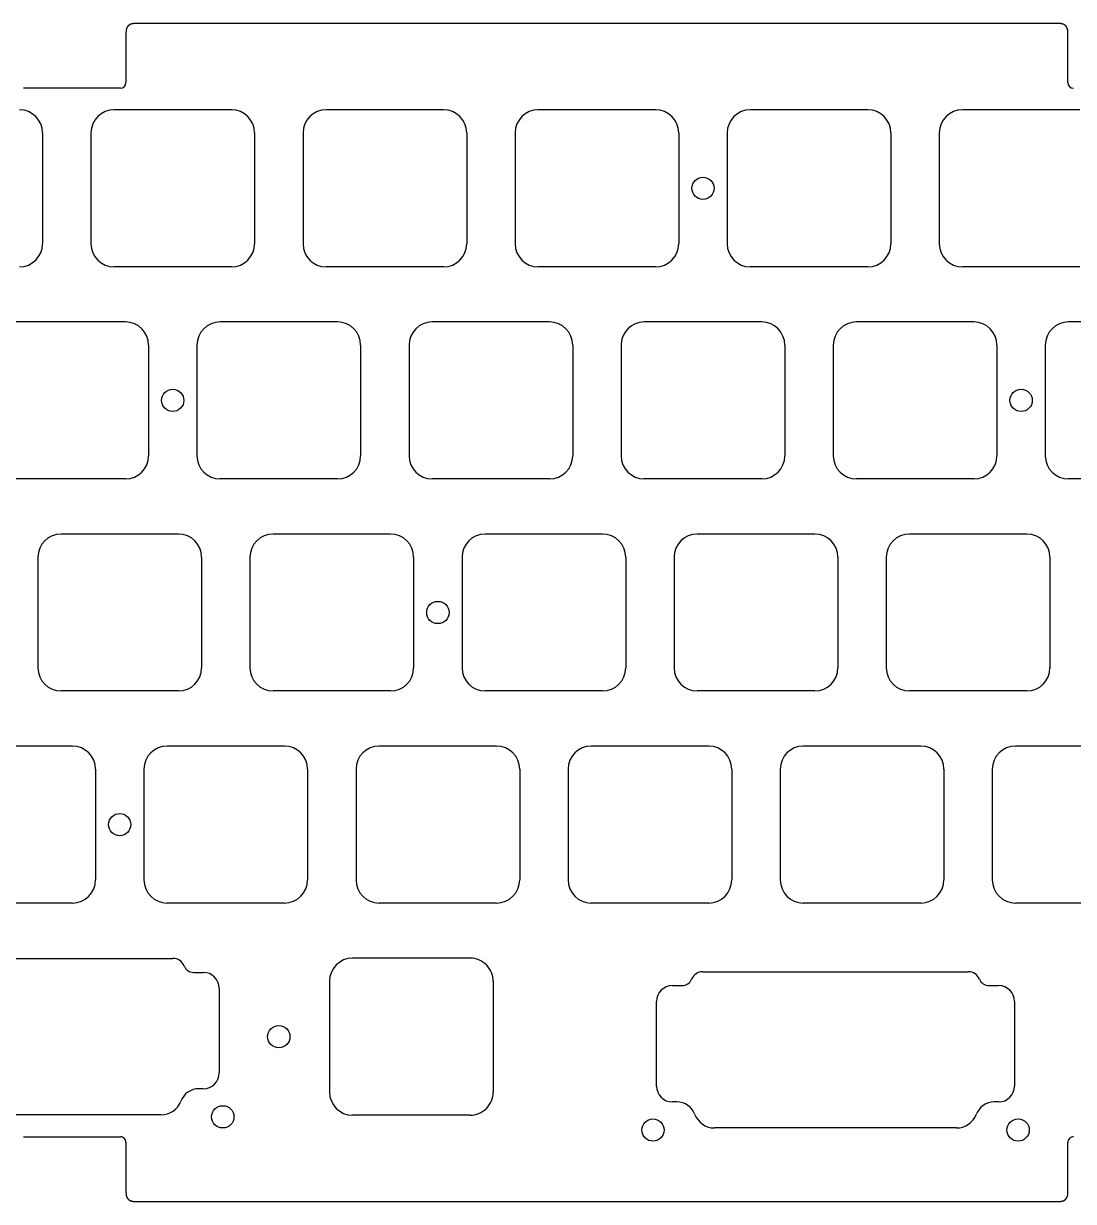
# Model space of a CAD drawing. Header units: millimetres. Extents: x -9 to 276, y -91 to 15.
# Drawn here: x 81.8 to 176.1, y -91 to 14.8 of the extents above; entities that cross this region are included whole.
import ezdxf

# ---------------------------------------------------------------- set-up
doc = ezdxf.new("R2010")
doc.units = ezdxf.units.MM
doc.layers.add('Edge.Cuts', color=53, linetype='CONTINUOUS', true_color=0xc8a339)

msp = doc.modelspace()

# ---------------------------------------------------------------- linework, layer by layer
at = {"layer": 'Edge.Cuts', "linetype": 'CONTINUOUS'}
for p, q in [((91.050165, 14.007492), (91.050147, 14)), ((91.050147, 14), (91.050147, 9.5)), ((91.050257, 14.018647), (91.050165, 14.007492)), ((91.050428, 14.029685), (91.050257, 14.018647)), ((91.050676, 14.040606), (91.050428, 14.029685)), ((91.051001, 14.051411), (91.050676, 14.040606)), ((91.051401, 14.062103), (91.051001, 14.051411)), ((91.051877, 14.072681), (91.051401, 14.062103)), ((91.052428, 14.083147), (91.051877, 14.072681)), ((91.053051, 14.093502), (91.052428, 14.083147)), ((91.053748, 14.103747), (91.053051, 14.093502)), ((91.054517, 14.113883), (91.053748, 14.103747)), ((91.055357, 14.123911), (91.054517, 14.113883)), ((91.056268, 14.133833), (91.055357, 14.123911)), ((91.057249, 14.143648), (91.056268, 14.133833)), ((91.058299, 14.153359), (91.057249, 14.143648)), ((91.059418, 14.162967), (91.058299, 14.153359)), ((91.060604, 14.172472), (91.059418, 14.162967)), ((91.061858, 14.181875), (91.060604, 14.172472)), ((91.063179, 14.191177), (91.061858, 14.181875)), ((91.064565, 14.20038), (91.063179, 14.191177)), ((91.066017, 14.209485), (91.064565, 14.20038)), ((91.067534, 14.218492), (91.066017, 14.209485)), ((91.069115, 14.227402), (91.067534, 14.218492)), ((91.07076, 14.236217), (91.069115, 14.227402)), ((91.072468, 14.244937), (91.07076, 14.236217)), ((91.074238, 14.253563), (91.072468, 14.244937)), ((91.076071, 14.262097), (91.074238, 14.253563)), ((91.077965, 14.270539), (91.076071, 14.262097)), ((91.07992, 14.27889), (91.077965, 14.270539)), ((91.081935, 14.287151), (91.07992, 14.27889)), ((91.084011, 14.295324), (91.081935, 14.287151)), ((91.086146, 14.303408), (91.084011, 14.295324)), ((91.088341, 14.311405), (91.086146, 14.303408)), ((91.090594, 14.319316), (91.088341, 14.311405)), ((91.092905, 14.327142), (91.090594, 14.319316)), ((91.095275, 14.334883), (91.092905, 14.327142)), ((91.097702, 14.342541), (91.095275, 14.334883)), ((91.100186, 14.350116), (91.097702, 14.342541)), ((91.102727, 14.357609), (91.100186, 14.350116)), ((91.105324, 14.365021), (91.102727, 14.357609)), ((91.107978, 14.372353), (91.105324, 14.365021)), ((91.110687, 14.379606), (91.107978, 14.372353)), ((91.113452, 14.38678), (91.110687, 14.379606)), ((91.116273, 14.393876), (91.113452, 14.38678)), ((91.119148, 14.400896), (91.116273, 14.393876)), ((91.122078, 14.407839), (91.119148, 14.400896)), ((91.125063, 14.414708), (91.122078, 14.407839)), ((91.128102, 14.421501), (91.125063, 14.414708)), ((91.131196, 14.428221), (91.128102, 14.421501)), ((91.134343, 14.434868), (91.131196, 14.428221)), ((91.137545, 14.441443), (91.134343, 14.434868)), ((91.1408, 14.447946), (91.137545, 14.441443)), ((91.144108, 14.454378), (91.1408, 14.447946)), ((91.14747, 14.46074), (91.144108, 14.454378)), ((91.150886, 14.467032), (91.14747, 14.46074)), ((91.154355, 14.473256), (91.150886, 14.467032)), ((91.157877, 14.479412), (91.154355, 14.473256)), ((91.161452, 14.4855), (91.157877, 14.479412)), ((91.165081, 14.491521), (91.161452, 14.4855)), ((91.168762, 14.497476), (91.165081, 14.491521)), ((91.172497, 14.503366), (91.168762, 14.497476)), ((91.176286, 14.509191), (91.172497, 14.503366)), ((91.180127, 14.514951), (91.176286, 14.509191)), ((91.184022, 14.520647), (91.180127, 14.514951)), ((91.18797, 14.526281), (91.184022, 14.520647)), ((91.191972, 14.531851), (91.18797, 14.526281)), ((91.196028, 14.53736), (91.191972, 14.531851)), ((91.200137, 14.542807), (91.196028, 14.53736)), ((91.2043, 14.548192), (91.200137, 14.542807)), ((91.208517, 14.553518), (91.2043, 14.548192)), ((91.212789, 14.558783), (91.208517, 14.553518)), ((91.217115, 14.563988), (91.212789, 14.558783)), ((91.221495, 14.569134), (91.217115, 14.563988)), ((91.225931, 14.574221), (91.221495, 14.569134)), ((91.230422, 14.57925), (91.225931, 14.574221)), ((91.234968, 14.584221), (91.230422, 14.57925)), ((91.23957, 14.589135), (91.234968, 14.584221)), ((91.244227, 14.593991), (91.23957, 14.589135)), ((91.248942, 14.598791), (91.244227, 14.593991)), ((91.25132, 14.601169), (91.248942, 14.598791)), ((91.253713, 14.603534), (91.25132, 14.601169)), ((91.256119, 14.605884), (91.253713, 14.603534)), ((91.25854, 14.608221), (91.256119, 14.605884)), ((91.260976, 14.610543), (91.25854, 14.608221)), ((91.263426, 14.612852), (91.260976, 14.610543)), ((91.26589, 14.615146), (91.263426, 14.612852)), ((91.268369, 14.617427), (91.26589, 14.615146)), ((91.270862, 14.619694), (91.268369, 14.617427)), ((91.27337, 14.621947), (91.270862, 14.619694)), ((91.275892, 14.624187), (91.27337, 14.621947)), ((91.278429, 14.626412), (91.275892, 14.624187)), ((91.280981, 14.628625), (91.278429, 14.626412)), ((91.283548, 14.630823), (91.280981, 14.628625)), ((91.28613, 14.633008), (91.283548, 14.630823)), ((91.288726, 14.635178), (91.28613, 14.633008)), ((91.291338, 14.637336), (91.288726, 14.635178)), ((91.293964, 14.63948), (91.291338, 14.637336)), ((91.296606, 14.641611), (91.293964, 14.63948)), ((91.299262, 14.643727), (91.296606, 14.641611)), ((91.301934, 14.645831), (91.299262, 14.643727)), ((91.304621, 14.647921), (91.301934, 14.645831)), ((91.307324, 14.649998), (91.304621, 14.647921)), ((91.310041, 14.65206), (91.307324, 14.649998)), ((91.312775, 14.65411), (91.310041, 14.65206)), ((91.315523, 14.656146), (91.312775, 14.65411)), ((91.318288, 14.65817), (91.315523, 14.656146)), ((91.321068, 14.660179), (91.318288, 14.65817)), ((91.323864, 14.662175), (91.321068, 14.660179)), ((91.326675, 14.664158), (91.323864, 14.662175)), ((91.329503, 14.666128), (91.326675, 14.664158)), ((91.332346, 14.668083), (91.329503, 14.666128)), ((91.335206, 14.670027), (91.332346, 14.668083)), ((91.338081, 14.671956), (91.335206, 14.670027)), ((91.340973, 14.673873), (91.338081, 14.671956)), ((91.34388, 14.675775), (91.340973, 14.673873)), ((91.346805, 14.677665), (91.34388, 14.675775)), ((91.349745, 14.679541), (91.346805, 14.677665)), ((91.352703, 14.681405), (91.349745, 14.679541)), ((91.355675, 14.683254), (91.352703, 14.681405)), ((91.358667, 14.685091), (91.355675, 14.683254)), ((91.361672, 14.686914), (91.358667, 14.685091)), ((91.364697, 14.688725), (91.361672, 14.686914)), ((91.367736, 14.690521), (91.364697, 14.688725)), ((91.370795, 14.692305), (91.367736, 14.690521)), ((91.373868, 14.694074), (91.370795, 14.692305)), ((91.376961, 14.695832), (91.373868, 14.694074)), ((91.380068, 14.697574), (91.376961, 14.695832)), ((91.383195, 14.699305), (91.380068, 14.697574)), ((91.386337, 14.701022), (91.383195, 14.699305)), ((91.389499, 14.702726), (91.386337, 14.701022)), ((91.392676, 14.704415), (91.389499, 14.702726)), ((91.395873, 14.706093), (91.392676, 14.704415)), ((91.399085, 14.707756), (91.395873, 14.706093)), ((91.402318, 14.709407), (91.399085, 14.707756)), ((91.405566, 14.711043), (91.402318, 14.709407)), ((91.408834, 14.712667), (91.405566, 14.711043)), ((91.412118, 14.714276), (91.408834, 14.712667)), ((91.415423, 14.715873), (91.412118, 14.714276)), ((91.418743, 14.717455), (91.415423, 14.715873)), ((91.422084, 14.719025), (91.418743, 14.717455)), ((91.425441, 14.72058), (91.422084, 14.719025)), ((91.42882, 14.722123), (91.425441, 14.72058)), ((91.432213, 14.723651), (91.42882, 14.722123)), ((91.435629, 14.725168), (91.432213, 14.723651)), ((91.43906, 14.726668), (91.435629, 14.725168)), ((91.442514, 14.728157), (91.43906, 14.726668)), ((91.445983, 14.729631), (91.442514, 14.728157)), ((91.449475, 14.731092), (91.445983, 14.729631)), ((91.452982, 14.732538), (91.449475, 14.731092)), ((91.456513, 14.733972), (91.452982, 14.732538)), ((91.460059, 14.73539), (91.456513, 14.733972)), ((91.463628, 14.736797), (91.460059, 14.73539)), ((91.467213, 14.738188), (91.463628, 14.736797)), ((91.470822, 14.739566), (91.467213, 14.738188)), ((91.474446, 14.740929), (91.470822, 14.739566)), ((91.478095, 14.74228), (91.474446, 14.740929)), ((91.481759, 14.743615), (91.478095, 14.74228)), ((91.485448, 14.744937), (91.481759, 14.743615)), ((91.489152, 14.746244), (91.485448, 14.744937)), ((91.492882, 14.747539), (91.489152, 14.746244)), ((91.496627, 14.748817), (91.492882, 14.747539)), ((91.500398, 14.750083), (91.496627, 14.748817)), ((91.504184, 14.751334), (91.500398, 14.750083)), ((91.507996, 14.752571), (91.504184, 14.751334)), ((91.511824, 14.753793), (91.507996, 14.752571)), ((91.515678, 14.755001), (91.511824, 14.753793)), ((91.519548, 14.756194), (91.515678, 14.755001)), ((91.523444, 14.757374), (91.519548, 14.756194)), ((91.527356, 14.758537), (91.523444, 14.757374)), ((91.531296, 14.759688), (91.527356, 14.758537)), ((91.535251, 14.760822), (91.531296, 14.759688)), ((91.539233, 14.761944), (91.535251, 14.760822)), ((91.543232, 14.763049), (91.539233, 14.761944)), ((91.547258, 14.76414), (91.543232, 14.763049)), ((91.5513, 14.765216), (91.547258, 14.76414)), ((91.555371, 14.766278), (91.5513, 14.765216)), ((91.559457, 14.767323), (91.555371, 14.766278)), ((91.563572, 14.768355), (91.559457, 14.767323)), ((91.567703, 14.76937), (91.563572, 14.768355)), ((91.571863, 14.770372), (91.567703, 14.76937)), ((91.57604, 14.771357), (91.571863, 14.770372)), ((91.580246, 14.772328), (91.57604, 14.771357)), ((91.584468, 14.773283), (91.580246, 14.772328)), ((91.588719, 14.774223), (91.584468, 14.773283)), ((91.592988, 14.775146), (91.588719, 14.774223)), ((91.597286, 14.776056), (91.592988, 14.775146)), ((91.601601, 14.776948), (91.597286, 14.776056)), ((91.605946, 14.777826), (91.601601, 14.776948)), ((91.610308, 14.778687), (91.605946, 14.777826)), ((91.614701, 14.779534), (91.610308, 14.778687)), ((91.61911, 14.780363), (91.614701, 14.779534)), ((91.623551, 14.781178), (91.61911, 14.780363)), ((91.628009, 14.781976), (91.623551, 14.781178)), ((91.632498, 14.782758), (91.628009, 14.781976)), ((91.637004, 14.783523), (91.632498, 14.782758)), ((91.641542, 14.784274), (91.637004, 14.783523)), ((91.646097, 14.785006), (91.641542, 14.784274)), ((91.650685, 14.785724), (91.646097, 14.785006)), ((91.65529, 14.786424), (91.650685, 14.785724)), ((91.659927, 14.787108), (91.65529, 14.786424)), ((91.664582, 14.787775), (91.659927, 14.787108)), ((91.66927, 14.788426), (91.664582, 14.787775)), ((91.673976, 14.789059), (91.66927, 14.788426)), ((91.678715, 14.789677), (91.673976, 14.789059)), ((91.683472, 14.790276), (91.678715, 14.789677)), ((91.688262, 14.790859), (91.683472, 14.790276)), ((91.69307, 14.791425), (91.688262, 14.790859)), ((91.697913, 14.791974), (91.69307, 14.791425)), ((91.702773, 14.792505), (91.697913, 14.791974)), ((91.707668, 14.793019), (91.702773, 14.792505)), ((91.712581, 14.793515), (91.707668, 14.793019)), ((91.717529, 14.793995), (91.712581, 14.793515)), ((91.722496, 14.794456), (91.717529, 14.793995)), ((91.727497, 14.7949), (91.722496, 14.794456)), ((91.732517, 14.795326), (91.727497, 14.7949)), ((91.737573, 14.795734), (91.732517, 14.795326)), ((91.742647, 14.796124), (91.737573, 14.795734)), ((91.747758, 14.796496), (91.742647, 14.796124)), ((91.752887, 14.796849), (91.747758, 14.796496)), ((91.758052, 14.797185), (91.752887, 14.796849)), ((91.763237, 14.797502), (91.758052, 14.797185)), ((91.768458, 14.797801), (91.763237, 14.797502)), ((91.773699, 14.798081), (91.768458, 14.797801)), ((91.778976, 14.798343), (91.773699, 14.798081)), ((91.784273, 14.798585), (91.778976, 14.798343)), ((91.789607, 14.798809), (91.784273, 14.798585)), ((91.794961, 14.799014), (91.789607, 14.798809)), ((91.800353, 14.7992), (91.794961, 14.799014)), ((91.805764, 14.799367), (91.800353, 14.7992)), ((91.811214, 14.799514), (91.805764, 14.799367)), ((91.816683, 14.799643), (91.811214, 14.799514)), ((91.822191, 14.799751), (91.816683, 14.799643)), ((91.827719, 14.799841), (91.822191, 14.799751)), ((91.833286, 14.79991), (91.827719, 14.799841)), ((91.838873, 14.79996), (91.833286, 14.79991)), ((91.8445, 14.79999), (91.838873, 14.79996)), ((91.850147, 14.8), (91.8445, 14.79999)), ((174.849852, 14.8), (91.850147, 14.8)), ((174.857344, 14.799982), (174.849852, 14.8)), ((174.868499, 14.79989), (174.857344, 14.799982)), ((174.879537, 14.799719), (174.868499, 14.79989)), ((174.890458, 14.799471), (174.879537, 14.799719)), ((174.901263, 14.799146), (174.890458, 14.799471)), ((174.911955, 14.798746), (174.901263, 14.799146)), ((174.922533, 14.79827), (174.911955, 14.798746)), ((174.932999, 14.797719), (174.922533, 14.79827)), ((174.943354, 14.797096), (174.932999, 14.797719)), ((174.953599, 14.796399), (174.943354, 14.797096)), ((174.963735, 14.79563), (174.953599, 14.796399)), ((174.973763, 14.79479), (174.963735, 14.79563)), ((174.983685, 14.793879), (174.973763, 14.79479)), ((174.9935, 14.792898), (174.983685, 14.793879)), ((175.003211, 14.791848), (174.9935, 14.792898)), ((175.012819, 14.790729), (175.003211, 14.791848)), ((175.022324, 14.789543), (175.012819, 14.790729)), ((175.031727, 14.788289), (175.022324, 14.789543)), ((175.041029, 14.786968), (175.031727, 14.788289)), ((175.050232, 14.785582), (175.041029, 14.786968)), ((175.059337, 14.78413), (175.050232, 14.785582)), ((175.068344, 14.782613), (175.059337, 14.78413)), ((175.077254, 14.781032), (175.068344, 14.782613)), ((175.086069, 14.779387), (175.077254, 14.781032)), ((175.094789, 14.777679), (175.086069, 14.779387)), ((175.103415, 14.775909), (175.094789, 14.777679)), ((175.111949, 14.774076), (175.103415, 14.775909)), ((175.120391, 14.772182), (175.111949, 14.774076)), ((175.128742, 14.770227), (175.120391, 14.772182)), ((175.137003, 14.768212), (175.128742, 14.770227)), ((175.145176, 14.766136), (175.137003, 14.768212)), ((175.15326, 14.764001), (175.145176, 14.766136)), ((175.161257, 14.761806), (175.15326, 14.764001)), ((175.169168, 14.759553), (175.161257, 14.761806)), ((175.176994, 14.757242), (175.169168, 14.759553)), ((175.184735, 14.754872), (175.176994, 14.757242)), ((175.192393, 14.752445), (175.184735, 14.754872)), ((175.199968, 14.749961), (175.192393, 14.752445)), ((175.207461, 14.74742), (175.199968, 14.749961)), ((175.214873, 14.744823), (175.207461, 14.74742)), ((175.222205, 14.742169), (175.214873, 14.744823)), ((175.229458, 14.73946), (175.222205, 14.742169)), ((175.236632, 14.736695), (175.229458, 14.73946)), ((175.243728, 14.733874), (175.236632, 14.736695)), ((175.250748, 14.730999), (175.243728, 14.733874)), ((175.257691, 14.728069), (175.250748, 14.730999)), ((175.26456, 14.725084), (175.257691, 14.728069)), ((175.271353, 14.722045), (175.26456, 14.725084)), ((175.278073, 14.718951), (175.271353, 14.722045)), ((175.28472, 14.715804), (175.278073, 14.718951)), ((175.291295, 14.712602), (175.28472, 14.715804)), ((175.297798, 14.709347), (175.291295, 14.712602)), ((175.30423, 14.706039), (175.297798, 14.709347)), ((175.310592, 14.702677), (175.30423, 14.706039)), ((175.316884, 14.699261), (175.310592, 14.702677)), ((175.323108, 14.695792), (175.316884, 14.699261)), ((175.329264, 14.69227), (175.323108, 14.695792)), ((175.335352, 14.688695), (175.329264, 14.69227)), ((175.341373, 14.685066), (175.335352, 14.688695)), ((175.347328, 14.681385), (175.341373, 14.685066)), ((175.353218, 14.67765), (175.347328, 14.681385)), ((175.359043, 14.673861), (175.353218, 14.67765)), ((175.364803, 14.67002), (175.359043, 14.673861)), ((175.370499, 14.666125), (175.364803, 14.67002)), ((175.376133, 14.662177), (175.370499, 14.666125)), ((175.381703, 14.658175), (175.376133, 14.662177)), ((175.387212, 14.654119), (175.381703, 14.658175)), ((175.392659, 14.65001), (175.387212, 14.654119)), ((175.398044, 14.645847), (175.392659, 14.65001)), ((175.40337, 14.64163), (175.398044, 14.645847)), ((175.408635, 14.637358), (175.40337, 14.64163)), ((175.41384, 14.633032), (175.408635, 14.637358)), ((175.418986, 14.628652), (175.41384, 14.633032)), ((175.424073, 14.624216), (175.418986, 14.628652)), ((175.429102, 14.619725), (175.424073, 14.624216)), ((175.434073, 14.615179), (175.429102, 14.619725)), ((175.438987, 14.610577), (175.434073, 14.615179)), ((175.443843, 14.60592), (175.438987, 14.610577)), ((175.448643, 14.601205), (175.443843, 14.60592)), ((175.451021, 14.598827), (175.448643, 14.601205)), ((175.453386, 14.596434), (175.451021, 14.598827)), ((175.455736, 14.594028), (175.453386, 14.596434)), ((175.458073, 14.591607), (175.455736, 14.594028)), ((175.460395, 14.589171), (175.458073, 14.591607)), ((175.462704, 14.586721), (175.460395, 14.589171)), ((175.464998, 14.584257), (175.462704, 14.586721)), ((175.467279, 14.581778), (175.464998, 14.584257)), ((175.469546, 14.579285), (175.467279, 14.581778)), ((175.471799, 14.576777), (175.469546, 14.579285)), ((175.474039, 14.574255), (175.471799, 14.576777)), ((175.476264, 14.571718), (175.474039, 14.574255)), ((175.478477, 14.569166), (175.476264, 14.571718)), ((175.480675, 14.566599), (175.478477, 14.569166)), ((175.48286, 14.564017), (175.480675, 14.566599)), ((175.48503, 14.561421), (175.48286, 14.564017)), ((175.487188, 14.558809), (175.48503, 14.561421)), ((175.489332, 14.556183), (175.487188, 14.558809)), ((175.491463, 14.553541), (175.489332, 14.556183)), ((175.493579, 14.550885), (175.491463, 14.553541)), ((175.495683, 14.548213), (175.493579, 14.550885)), ((175.497773, 14.545526), (175.495683, 14.548213)), ((175.49985, 14.542823), (175.497773, 14.545526)), ((175.501912, 14.540106), (175.49985, 14.542823)), ((175.503962, 14.537372), (175.501912, 14.540106)), ((175.505998, 14.534624), (175.503962, 14.537372)), ((175.508022, 14.531859), (175.505998, 14.534624)), ((175.510031, 14.529079), (175.508022, 14.531859)), ((175.512027, 14.526283), (175.510031, 14.529079)), ((175.51401, 14.523472), (175.512027, 14.526283)), ((175.51598, 14.520644), (175.51401, 14.523472)), ((175.517935, 14.517801), (175.51598, 14.520644)), ((175.519879, 14.514941), (175.517935, 14.517801)), ((175.521808, 14.512066), (175.519879, 14.514941)), ((175.523725, 14.509174), (175.521808, 14.512066)), ((175.525627, 14.506267), (175.523725, 14.509174)), ((175.527517, 14.503342), (175.525627, 14.506267)), ((175.529393, 14.500402), (175.527517, 14.503342)), ((175.531257, 14.497444), (175.529393, 14.500402)), ((175.533106, 14.494472), (175.531257, 14.497444)), ((175.534943, 14.49148), (175.533106, 14.494472)), ((175.536766, 14.488475), (175.534943, 14.49148)), ((175.538577, 14.48545), (175.536766, 14.488475)), ((175.540373, 14.482411), (175.538577, 14.48545)), ((175.542157, 14.479352), (175.540373, 14.482411)), ((175.543926, 14.476279), (175.542157, 14.479352)), ((175.545684, 14.473186), (175.543926, 14.476279)), ((175.547426, 14.470079), (175.545684, 14.473186)), ((175.549157, 14.466952), (175.547426, 14.470079)), ((175.550874, 14.46381), (175.549157, 14.466952)), ((175.552578, 14.460648), (175.550874, 14.46381)), ((175.554267, 14.457471), (175.552578, 14.460648)), ((175.555945, 14.454274), (175.554267, 14.457471)), ((175.557608, 14.451062), (175.555945, 14.454274)), ((175.559259, 14.447829), (175.557608, 14.451062)), ((175.560895, 14.444581), (175.559259, 14.447829)), ((175.562519, 14.441313), (175.560895, 14.444581)), ((175.564128, 14.438029), (175.562519, 14.441313)), ((175.565725, 14.434724), (175.564128, 14.438029)), ((175.567307, 14.431404), (175.565725, 14.434724)), ((175.568877, 14.428063), (175.567307, 14.431404)), ((175.570432, 14.424706), (175.568877, 14.428063)), ((175.571975, 14.421327), (175.570432, 14.424706)), ((175.573503, 14.417934), (175.571975, 14.421327)), ((175.57502, 14.414518), (175.573503, 14.417934)), ((175.57652, 14.411087), (175.57502, 14.414518)), ((175.578009, 14.407633), (175.57652, 14.411087)), ((175.579483, 14.404164), (175.578009, 14.407633)), ((175.580944, 14.400672), (175.579483, 14.404164)), ((175.58239, 14.397165), (175.580944, 14.400672)), ((175.583824, 14.393634), (175.58239, 14.397165)), ((175.585242, 14.390088), (175.583824, 14.393634)), ((175.586649, 14.386519), (175.585242, 14.390088)), ((175.58804, 14.382934), (175.586649, 14.386519)), ((175.589418, 14.379325), (175.58804, 14.382934)), ((175.590781, 14.375701), (175.589418, 14.379325)), ((175.592132, 14.372052), (175.590781, 14.375701)), ((175.593467, 14.368388), (175.592132, 14.372052)), ((175.594789, 14.364699), (175.593467, 14.368388)), ((175.596096, 14.360995), (175.594789, 14.364699)), ((175.597391, 14.357265), (175.596096, 14.360995)), ((175.598669, 14.35352), (175.597391, 14.357265)), ((175.599935, 14.349749), (175.598669, 14.35352)), ((175.601186, 14.345963), (175.599935, 14.349749)), ((175.602423, 14.342151), (175.601186, 14.345963)), ((175.603645, 14.338323), (175.602423, 14.342151)), ((175.604853, 14.334469), (175.603645, 14.338323)), ((175.606046, 14.330599), (175.604853, 14.334469)), ((175.607226, 14.326703), (175.606046, 14.330599)), ((175.608389, 14.322791), (175.607226, 14.326703)), ((175.60954, 14.318851), (175.608389, 14.322791)), ((175.610674, 14.314896), (175.60954, 14.318851)), ((175.611796, 14.310914), (175.610674, 14.314896)), ((175.612901, 14.306915), (175.611796, 14.310914)), ((175.613992, 14.302889), (175.612901, 14.306915)), ((175.615068, 14.298847), (175.613992, 14.302889)), ((175.61613, 14.294776), (175.615068, 14.298847)), ((175.617175, 14.29069), (175.61613, 14.294776)), ((175.618207, 14.286575), (175.617175, 14.29069)), ((175.619222, 14.282444), (175.618207, 14.286575)), ((175.620224, 14.278284), (175.619222, 14.282444)), ((175.621209, 14.274107), (175.620224, 14.278284)), ((175.62218, 14.269901), (175.621209, 14.274107)), ((175.623135, 14.265679), (175.62218, 14.269901)), ((175.624075, 14.261428), (175.623135, 14.265679)), ((175.624998, 14.257159), (175.624075, 14.261428)), ((175.625908, 14.252861), (175.624998, 14.257159)), ((175.6268, 14.248546), (175.625908, 14.252861)), ((175.627678, 14.244201), (175.6268, 14.248546)), ((175.628539, 14.239839), (175.627678, 14.244201)), ((175.629386, 14.235446), (175.628539, 14.239839)), ((175.630215, 14.231037), (175.629386, 14.235446)), ((175.63103, 14.226596), (175.630215, 14.231037)), ((175.631828, 14.222138), (175.63103, 14.226596)), ((175.63261, 14.217649), (175.631828, 14.222138)), ((175.633375, 14.213143), (175.63261, 14.217649)), ((175.634126, 14.208605), (175.633375, 14.213143)), ((175.634858, 14.20405), (175.634126, 14.208605)), ((175.635576, 14.199462), (175.634858, 14.20405)), ((175.636276, 14.194857), (175.635576, 14.199462)), ((175.63696, 14.19022), (175.636276, 14.194857)), ((175.637627, 14.185565), (175.63696, 14.19022)), ((175.638278, 14.180877), (175.637627, 14.185565)), ((175.638911, 14.176171), (175.638278, 14.180877)), ((175.639529, 14.171432), (175.638911, 14.176171)), ((175.640128, 14.166675), (175.639529, 14.171432)), ((175.640711, 14.161885), (175.640128, 14.166675)), ((175.641277, 14.157077), (175.640711, 14.161885)), ((175.641826, 14.152234), (175.641277, 14.157077)), ((175.642357, 14.147374), (175.641826, 14.152234)), ((175.642871, 14.142479), (175.642357, 14.147374)), ((175.643367, 14.137566), (175.642871, 14.142479)), ((175.643847, 14.132618), (175.643367, 14.137566)), ((175.644308, 14.127651), (175.643847, 14.132618)), ((175.644752, 14.12265), (175.644308, 14.127651)), ((175.645178, 14.11763), (175.644752, 14.12265)), ((175.645586, 14.112574), (175.645178, 14.11763)), ((175.645976, 14.1075), (175.645586, 14.112574)), ((175.646348, 14.102389), (175.645976, 14.1075)), ((175.646701, 14.09726), (175.646348, 14.102389)), ((175.647037, 14.092095), (175.646701, 14.09726)), ((175.647354, 14.08691), (175.647037, 14.092095)), ((175.647653, 14.081689), (175.647354, 14.08691)), ((175.647933, 14.076448), (175.647653, 14.081689)), ((175.648195, 14.071171), (175.647933, 14.076448)), ((175.648437, 14.065874), (175.648195, 14.071171)), ((175.648661, 14.06054), (175.648437, 14.065874)), ((175.648866, 14.055186), (175.648661, 14.06054)), ((175.649052, 14.049794), (175.648866, 14.055186)), ((175.649219, 14.044383), (175.649052, 14.049794)), ((175.649366, 14.038933), (175.649219, 14.044383)), ((175.649495, 14.033464), (175.649366, 14.038933)), ((175.649603, 14.027956), (175.649495, 14.033464)), ((175.649693, 14.022428), (175.649603, 14.027956)), ((175.649762, 14.016861), (175.649693, 14.022428)), ((175.649812, 14.011274), (175.649762, 14.016861)), ((175.649842, 14.005647), (175.649812, 14.011274)), ((175.649852, 14), (175.649842, 14.005647)), ((175.649852, 9.5), (175.649852, 14)), ((90.550147, 9), (81.849147, 9)), ((100.525, 7.05), (89.975, 7.05)), ((119.575, 7.05), (109.025, 7.05)), ((138.625, 7.05), (128.075, 7.05)), ((157.675, 7.05), (147.125, 7.05)), ((176.725, 7.05), (166.175, 7.05)), ((83.55, 4.975), (83.55, -4.975)), ((87.9, 4.975), (87.9, -4.975)), ((102.6, 4.975), (102.6, -4.975)), ((106.95, 4.975), (106.95, -4.975)), ((121.65, 4.975), (121.65, -4.975)), ((126, 4.975), (126, -4.975)), ((140.7, 4.975), (140.7, -4.975)), ((145.05, 4.975), (145.05, -4.975)), ((159.75, 4.975), (159.75, -4.975)), ((164.1, 4.975), (164.1, -4.975)), ((100.525, -7.05), (89.975, -7.05)), ((119.575, -7.05), (109.025, -7.05)), ((138.625, -7.05), (128.075, -7.05)), ((157.675, -7.05), (147.125, -7.05)), ((176.725, -7.05), (166.175, -7.05)), ((91, -12), (80.45, -12)), ((110.05, -12), (99.5, -12)), ((129.1, -12), (118.55, -12)), ((148.15, -12), (137.6, -12)), ((167.2, -12), (156.65, -12)), ((186.25, -12), (175.7, -12)), ((93.075, -14.075), (93.075, -24.025)), ((97.425, -14.075), (97.425, -24.025)), ((112.125, -14.075), (112.125, -24.025)), ((116.475, -14.075), (116.475, -24.025)), ((131.175, -14.075), (131.175, -24.025)), ((135.525, -14.075), (135.525, -24.025)), ((150.225, -14.075), (150.225, -24.025)), ((154.575, -14.075), (154.575, -24.025)), ((169.275, -14.075), (169.275, -24.025)), ((173.625, -14.075), (173.625, -24.025)), ((91, -26.1), (80.45, -26.1)), ((110.05, -26.1), (99.5, -26.1)), ((129.1, -26.1), (118.55, -26.1)), ((148.15, -26.1), (137.6, -26.1)), ((167.2, -26.1), (156.65, -26.1)), ((186.25, -26.1), (175.7, -26.1)), ((95.7625, -31.05), (85.2125, -31.05)), ((114.8125, -31.05), (104.2625, -31.05)), ((133.8625, -31.05), (123.3125, -31.05)), ((152.9125, -31.05), (142.3625, -31.05)), ((171.9625, -31.05), (161.4125, -31.05)), ((83.1375, -33.125), (83.1375, -43.075)), ((97.8375, -33.125), (97.8375, -43.075)), ((102.1875, -33.125), (102.1875, -43.075)), ((116.8875, -33.125), (116.8875, -43.075)), ((121.2375, -33.125), (121.2375, -43.075)), ((135.9375, -33.125), (135.9375, -43.075)), ((140.2875, -33.125), (140.2875, -43.075)), ((154.9875, -33.125), (154.9875, -43.075)), ((159.3375, -33.125), (159.3375, -43.075)), ((174.0375, -33.125), (174.0375, -43.075)), ((95.7625, -45.15), (85.2125, -45.15)), ((114.8125, -45.15), (104.2625, -45.15)), ((133.8625, -45.15), (123.3125, -45.15)), ((152.9125, -45.15), (142.3625, -45.15)), ((171.9625, -45.15), (161.4125, -45.15)), ((86.2375, -50.1), (75.6875, -50.1)), ((105.2875, -50.1), (94.7375, -50.1)), ((124.3375, -50.1), (113.7875, -50.1)), ((143.3875, -50.1), (132.8375, -50.1)), ((162.4375, -50.1), (151.8875, -50.1)), ((181.4875, -50.1), (170.9375, -50.1)), ((88.3125, -52.175), (88.3125, -62.125)), ((92.6625, -52.175), (92.6625, -62.125)), ((107.3625, -52.175), (107.3625, -62.125)), ((111.7125, -52.175), (111.7125, -62.125)), ((126.4125, -52.175), (126.4125, -62.125)), ((130.7625, -52.175), (130.7625, -62.125)), ((145.4625, -52.175), (145.4625, -62.125)), ((149.8125, -52.175), (149.8125, -62.125)), ((164.5125, -52.175), (164.5125, -62.125)), ((168.8625, -52.175), (168.8625, -62.125)), ((86.2375, -64.2), (75.6875, -64.2)), ((105.2875, -64.2), (94.7375, -64.2)), ((124.3375, -64.2), (113.7875, -64.2)), ((143.3875, -64.2), (132.8375, -64.2)), ((162.4375, -64.2), (151.8875, -64.2)), ((181.4875, -64.2), (170.9375, -64.2)), ((81.849147, -85.199997), (90.550147, -85.199997)), ((91.050147, -85.699997), (91.050147, -90.199997)), ((175.649852, -90.199997), (175.649852, -85.699997)), ((91.050147, -90.199997), (91.050157, -90.205644)), ((91.050157, -90.205644), (91.050187, -90.211271)), ((91.050187, -90.211271), (91.050237, -90.216858)), ((91.050237, -90.216858), (91.050306, -90.222425)), ((91.050306, -90.222425), (91.050396, -90.227953)), ((91.050396, -90.227953), (91.050504, -90.233461)), ((91.050504, -90.233461), (91.050633, -90.23893)), ((91.050633, -90.23893), (91.05078, -90.24438)), ((91.05078, -90.24438), (91.050947, -90.249791)), ((91.050947, -90.249791), (91.051133, -90.255183)), ((91.051133, -90.255183), (91.051338, -90.260537)), ((91.051338, -90.260537), (91.051562, -90.265871)), ((91.051562, -90.265871), (91.051804, -90.271168)), ((91.051804, -90.271168), (91.052066, -90.276445)), ((91.052066, -90.276445), (91.052346, -90.281686)), ((91.052346, -90.281686), (91.052645, -90.286907)), ((91.052645, -90.286907), (91.052962, -90.292092)), ((91.052962, -90.292092), (91.053298, -90.297257)), ((91.053298, -90.297257), (91.053651, -90.302386)), ((91.053651, -90.302386), (91.054023, -90.307497)), ((91.054023, -90.307497), (91.054413, -90.312571)), ((91.054413, -90.312571), (91.054821, -90.317627)), ((91.054821, -90.317627), (91.055247, -90.322647)), ((91.055247, -90.322647), (91.055691, -90.327648)), ((91.055691, -90.327648), (91.056152, -90.332615)), ((91.056152, -90.332615), (91.056632, -90.337563)), ((91.056632, -90.337563), (91.057128, -90.342476)), ((91.057128, -90.342476), (91.057642, -90.347371)), ((91.057642, -90.347371), (91.058173, -90.352231)), ((91.058173, -90.352231), (91.058722, -90.357074)), ((91.058722, -90.357074), (91.059288, -90.361882)), ((91.059288, -90.361882), (91.059871, -90.366672)), ((91.059871, -90.366672), (91.06047, -90.371429)), ((91.06047, -90.371429), (91.061088, -90.376168)), ((91.061088, -90.376168), (91.061721, -90.380874)), ((91.061721, -90.380874), (91.062372, -90.385562)), ((91.062372, -90.385562), (91.063039, -90.390217)), ((91.063039, -90.390217), (91.063723, -90.394854)), ((91.063723, -90.394854), (91.064423, -90.399459)), ((91.064423, -90.399459), (91.065141, -90.404047)), ((91.065141, -90.404047), (91.065873, -90.408602)), ((91.065873, -90.408602), (91.066624, -90.41314)), ((91.066624, -90.41314), (91.067389, -90.417646)), ((91.067389, -90.417646), (91.068171, -90.422135)), ((91.068171, -90.422135), (91.068969, -90.426593)), ((91.068969, -90.426593), (91.069784, -90.431034)), ((91.069784, -90.431034), (91.070613, -90.435443)), ((91.070613, -90.435443), (91.07146, -90.439836)), ((91.07146, -90.439836), (91.072321, -90.444198)), ((91.072321, -90.444198), (91.073199, -90.448543)), ((91.073199, -90.448543), (91.074091, -90.452858)), ((91.074091, -90.452858), (91.075001, -90.457156)), ((91.075001, -90.457156), (91.075924, -90.461425)), ((91.075924, -90.461425), (91.076864, -90.465676)), ((91.076864, -90.465676), (91.077819, -90.469898)), ((91.077819, -90.469898), (91.07879, -90.474104)), ((91.07879, -90.474104), (91.079775, -90.478281)), ((91.079775, -90.478281), (91.080777, -90.482441)), ((91.080777, -90.482441), (91.081792, -90.486572)), ((91.081792, -90.486572), (91.082824, -90.490687)), ((91.082824, -90.490687), (91.083869, -90.494773)), ((91.083869, -90.494773), (91.084931, -90.498844)), ((91.084931, -90.498844), (91.086007, -90.502886)), ((91.086007, -90.502886), (91.087098, -90.506912)), ((91.087098, -90.506912), (91.088203, -90.510911)), ((91.088203, -90.510911), (91.089325, -90.514893)), ((91.089325, -90.514893), (91.090459, -90.518848)), ((91.090459, -90.518848), (91.09161, -90.522788)), ((91.09161, -90.522788), (91.092773, -90.5267)), ((91.092773, -90.5267), (91.093953, -90.530596)), ((91.093953, -90.530596), (91.095146, -90.534466)), ((91.095146, -90.534466), (91.096354, -90.53832)), ((91.096354, -90.53832), (91.097576, -90.542148)), ((91.097576, -90.542148), (91.098813, -90.54596)), ((91.098813, -90.54596), (91.100064, -90.549746)), ((91.100064, -90.549746), (91.10133, -90.553517)), ((91.10133, -90.553517), (91.102608, -90.557262)), ((91.102608, -90.557262), (91.103903, -90.560992)), ((91.103903, -90.560992), (91.10521, -90.564696)), ((91.10521, -90.564696), (91.106532, -90.568385)), ((91.106532, -90.568385), (91.107867, -90.572049)), ((91.107867, -90.572049), (91.109218, -90.575698)), ((91.109218, -90.575698), (91.110581, -90.579322)), ((91.110581, -90.579322), (91.111959, -90.582931)), ((91.111959, -90.582931), (91.11335, -90.586516)), ((91.11335, -90.586516), (91.114757, -90.590085)), ((91.114757, -90.590085), (91.116175, -90.593631)), ((91.116175, -90.593631), (91.117609, -90.597162)), ((91.117609, -90.597162), (91.119055, -90.600669)), ((91.119055, -90.600669), (91.120516, -90.604161)), ((91.120516, -90.604161), (91.12199, -90.60763)), ((91.12199, -90.60763), (91.123479, -90.611084)), ((91.123479, -90.611084), (91.124979, -90.614515)), ((91.124979, -90.614515), (91.126496, -90.617931)), ((91.126496, -90.617931), (91.128024, -90.621324)), ((91.128024, -90.621324), (91.129567, -90.624703)), ((91.129567, -90.624703), (91.131122, -90.62806)), ((91.131122, -90.62806), (91.132692, -90.631401)), ((91.132692, -90.631401), (91.134274, -90.634721)), ((91.134274, -90.634721), (91.135871, -90.638026)), ((91.135871, -90.638026), (91.13748, -90.64131)), ((91.13748, -90.64131), (91.139104, -90.644578)), ((91.139104, -90.644578), (91.14074, -90.647826)), ((91.14074, -90.647826), (91.142391, -90.651059)), ((91.142391, -90.651059), (91.144054, -90.654271)), ((91.144054, -90.654271), (91.145732, -90.657468)), ((91.145732, -90.657468), (91.147421, -90.660645)), ((91.147421, -90.660645), (91.149125, -90.663807)), ((91.149125, -90.663807), (91.150842, -90.666949)), ((91.150842, -90.666949), (91.152573, -90.670076)), ((91.152573, -90.670076), (91.154315, -90.673183)), ((91.154315, -90.673183), (91.156073, -90.676276)), ((91.156073, -90.676276), (91.157842, -90.679349)), ((91.157842, -90.679349), (91.159626, -90.682408)), ((91.159626, -90.682408), (91.161422, -90.685447)), ((91.161422, -90.685447), (91.163233, -90.688472)), ((91.163233, -90.688472), (91.165056, -90.691477)), ((91.165056, -90.691477), (91.166893, -90.694469)), ((91.166893, -90.694469), (91.168742, -90.697441)), ((91.168742, -90.697441), (91.170606, -90.700399)), ((91.170606, -90.700399), (91.172482, -90.703339)), ((91.172482, -90.703339), (91.174372, -90.706264)), ((91.174372, -90.706264), (91.176274, -90.709171)), ((91.176274, -90.709171), (91.178191, -90.712063)), ((91.178191, -90.712063), (91.18012, -90.714938)), ((91.18012, -90.714938), (91.182064, -90.717798)), ((91.182064, -90.717798), (91.184019, -90.720641)), ((91.184019, -90.720641), (91.185989, -90.723469)), ((91.185989, -90.723469), (91.187972, -90.72628)), ((91.187972, -90.72628), (91.189968, -90.729076)), ((91.189968, -90.729076), (91.191977, -90.731856)), ((91.191977, -90.731856), (91.194001, -90.734621)), ((91.194001, -90.734621), (91.196037, -90.737369)), ((91.196037, -90.737369), (91.198087, -90.740103)), ((91.198087, -90.740103), (91.200149, -90.74282)), ((91.200149, -90.74282), (91.202226, -90.745523)), ((91.202226, -90.745523), (91.204316, -90.74821)), ((91.204316, -90.74821), (91.20642, -90.750882)), ((91.20642, -90.750882), (91.208536, -90.753538)), ((91.208536, -90.753538), (91.210667, -90.75618)), ((91.210667, -90.75618), (91.212811, -90.758806)), ((91.212811, -90.758806), (91.214969, -90.761418)), ((91.214969, -90.761418), (91.217139, -90.764014)), ((91.217139, -90.764014), (91.219324, -90.766596)), ((91.219324, -90.766596), (91.221522, -90.769163)), ((91.221522, -90.769163), (91.223735, -90.771715)), ((91.223735, -90.771715), (91.22596, -90.774252)), ((91.22596, -90.774252), (91.2282, -90.776774)), ((91.2282, -90.776774), (91.230453, -90.779282)), ((91.230453, -90.779282), (91.23272, -90.781775)), ((91.23272, -90.781775), (91.235001, -90.784254)), ((91.235001, -90.784254), (91.237295, -90.786718)), ((91.237295, -90.786718), (91.239604, -90.789168)), ((91.239604, -90.789168), (91.241926, -90.791604)), ((91.241926, -90.791604), (91.244263, -90.794025)), ((91.244263, -90.794025), (91.246613, -90.796431)), ((91.246613, -90.796431), (91.248978, -90.798824)), ((91.248978, -90.798824), (91.251356, -90.801202)), ((91.251356, -90.801202), (91.256156, -90.805917)), ((91.256156, -90.805917), (91.261012, -90.810574)), ((91.261012, -90.810574), (91.265926, -90.815176)), ((91.265926, -90.815176), (91.270897, -90.819722)), ((91.270897, -90.819722), (91.275926, -90.824213)), ((91.275926, -90.824213), (91.281013, -90.828649)), ((91.281013, -90.828649), (91.286159, -90.833029)), ((91.286159, -90.833029), (91.291364, -90.837355)), ((91.291364, -90.837355), (91.296629, -90.841627)), ((91.296629, -90.841627), (91.301955, -90.845844)), ((91.301955, -90.845844), (91.30734, -90.850007)), ((91.30734, -90.850007), (91.312787, -90.854116)), ((91.312787, -90.854116), (91.318296, -90.858172)), ((91.318296, -90.858172), (91.323866, -90.862174)), ((91.323866, -90.862174), (91.3295, -90.866122)), ((91.3295, -90.866122), (91.335196, -90.870017)), ((91.335196, -90.870017), (91.340956, -90.873858)), ((91.340956, -90.873858), (91.346781, -90.877647)), ((91.346781, -90.877647), (91.352671, -90.881382)), ((91.352671, -90.881382), (91.358626, -90.885063)), ((91.358626, -90.885063), (91.364647, -90.888692)), ((91.364647, -90.888692), (91.370735, -90.892267)), ((91.370735, -90.892267), (91.376891, -90.895789)), ((91.376891, -90.895789), (91.383115, -90.899258)), ((91.383115, -90.899258), (91.389407, -90.902674)), ((91.389407, -90.902674), (91.395769, -90.906036)), ((91.395769, -90.906036), (91.402201, -90.909344)), ((91.402201, -90.909344), (91.408704, -90.912599)), ((91.408704, -90.912599), (91.415279, -90.915801)), ((91.415279, -90.915801), (91.421926, -90.918948)), ((91.421926, -90.918948), (91.428646, -90.922042)), ((91.428646, -90.922042), (91.435439, -90.925081)), ((91.435439, -90.925081), (91.442308, -90.928066)), ((91.442308, -90.928066), (91.449251, -90.930996)), ((91.449251, -90.930996), (91.456271, -90.933871)), ((91.456271, -90.933871), (91.463367, -90.936692)), ((91.463367, -90.936692), (91.470541, -90.939457)), ((91.470541, -90.939457), (91.477794, -90.942166)), ((91.477794, -90.942166), (91.485126, -90.94482)), ((91.485126, -90.94482), (91.492538, -90.947417)), ((91.492538, -90.947417), (91.500031, -90.949958)), ((91.500031, -90.949958), (91.507606, -90.952442)), ((91.507606, -90.952442), (91.515264, -90.954869)), ((91.515264, -90.954869), (91.523005, -90.957239)), ((91.523005, -90.957239), (91.530831, -90.95955)), ((91.530831, -90.95955), (91.538742, -90.961803)), ((91.538742, -90.961803), (91.546739, -90.963998)), ((91.546739, -90.963998), (91.554823, -90.966133)), ((91.554823, -90.966133), (91.562996, -90.968209)), ((91.562996, -90.968209), (91.571257, -90.970224)), ((91.571257, -90.970224), (91.579608, -90.972179)), ((91.579608, -90.972179), (91.58805, -90.974073)), ((91.58805, -90.974073), (91.596584, -90.975906)), ((91.596584, -90.975906), (91.60521, -90.977676)), ((91.60521, -90.977676), (91.61393, -90.979384)), ((91.61393, -90.979384), (91.622745, -90.981029)), ((91.622745, -90.981029), (91.631655, -90.98261)), ((91.631655, -90.98261), (91.640662, -90.984127)), ((91.640662, -90.984127), (91.649767, -90.985579)), ((91.649767, -90.985579), (91.65897, -90.986965)), ((91.65897, -90.986965), (91.668272, -90.988286)), ((175.030729, -90.988423), (175.035417, -90.987772)), ((175.035417, -90.987772), (175.040072, -90.987105)), ((175.040072, -90.987105), (175.044709, -90.986421)), ((175.044709, -90.986421), (175.049314, -90.985721)), ((175.049314, -90.985721), (175.053902, -90.985003)), ((175.053902, -90.985003), (175.058457, -90.984271)), ((175.058457, -90.984271), (175.062995, -90.98352)), ((175.062995, -90.98352), (175.067501, -90.982755)), ((175.067501, -90.982755), (175.07199, -90.981973)), ((175.07199, -90.981973), (175.076448, -90.981175)), ((175.076448, -90.981175), (175.080889, -90.98036)), ((175.080889, -90.98036), (175.085298, -90.979531)), ((175.085298, -90.979531), (175.089691, -90.978684)), ((175.089691, -90.978684), (175.094053, -90.977823)), ((175.094053, -90.977823), (175.098398, -90.976945)), ((175.098398, -90.976945), (175.102713, -90.976053)), ((175.102713, -90.976053), (175.107011, -90.975143)), ((175.107011, -90.975143), (175.11128, -90.97422)), ((175.11128, -90.97422), (175.115531, -90.97328)), ((175.115531, -90.97328), (175.119753, -90.972325)), ((175.119753, -90.972325), (175.123959, -90.971354)), ((175.123959, -90.971354), (175.128136, -90.970369)), ((175.128136, -90.970369), (175.132296, -90.969367)), ((175.132296, -90.969367), (175.136427, -90.968352)), ((175.136427, -90.968352), (175.140542, -90.96732)), ((175.140542, -90.96732), (175.144628, -90.966275)), ((175.144628, -90.966275), (175.148699, -90.965213)), ((175.148699, -90.965213), (175.152741, -90.964137)), ((175.152741, -90.964137), (175.156767, -90.963046)), ((175.156767, -90.963046), (175.160766, -90.961941)), ((175.160766, -90.961941), (175.164748, -90.960819)), ((175.164748, -90.960819), (175.168703, -90.959685)), ((175.168703, -90.959685), (175.172643, -90.958534)), ((175.172643, -90.958534), (175.176555, -90.957371)), ((175.176555, -90.957371), (175.180451, -90.956191)), ((175.180451, -90.956191), (175.184321, -90.954998)), ((175.184321, -90.954998), (175.188175, -90.95379)), ((175.188175, -90.95379), (175.192003, -90.952568)), ((175.192003, -90.952568), (175.195815, -90.951331)), ((175.195815, -90.951331), (175.199601, -90.95008)), ((175.199601, -90.95008), (175.203372, -90.948814)), ((175.203372, -90.948814), (175.207117, -90.947536)), ((175.207117, -90.947536), (175.210847, -90.946241)), ((175.210847, -90.946241), (175.214551, -90.944934)), ((175.214551, -90.944934), (175.21824, -90.943612)), ((175.21824, -90.943612), (175.221904, -90.942277)), ((175.221904, -90.942277), (175.225553, -90.940926)), ((175.225553, -90.940926), (175.229177, -90.939563)), ((175.229177, -90.939563), (175.232786, -90.938185)), ((175.232786, -90.938185), (175.236371, -90.936794)), ((175.236371, -90.936794), (175.23994, -90.935387)), ((175.23994, -90.935387), (175.243486, -90.933969)), ((175.243486, -90.933969), (175.247017, -90.932535)), ((175.247017, -90.932535), (175.250524, -90.931089)), ((175.250524, -90.931089), (175.254016, -90.929628)), ((175.254016, -90.929628), (175.257485, -90.928154)), ((175.257485, -90.928154), (175.260939, -90.926665)), ((175.260939, -90.926665), (175.26437, -90.925165)), ((175.26437, -90.925165), (175.267786, -90.923648)), ((175.267786, -90.923648), (175.271179, -90.92212)), ((175.271179, -90.92212), (175.274558, -90.920577)), ((175.274558, -90.920577), (175.277915, -90.919022)), ((175.277915, -90.919022), (175.281256, -90.917452)), ((175.281256, -90.917452), (175.284576, -90.91587)), ((175.284576, -90.91587), (175.287881, -90.914273)), ((175.287881, -90.914273), (175.291165, -90.912664)), ((175.291165, -90.912664), (175.294433, -90.91104)), ((175.294433, -90.91104), (175.297681, -90.909404)), ((175.297681, -90.909404), (175.300914, -90.907753)), ((175.300914, -90.907753), (175.304126, -90.90609)), ((175.304126, -90.90609), (175.307323, -90.904412)), ((175.307323, -90.904412), (175.3105, -90.902723)), ((175.3105, -90.902723), (175.313662, -90.901019)), ((175.313662, -90.901019), (175.316804, -90.899302)), ((175.316804, -90.899302), (175.319931, -90.897571)), ((175.319931, -90.897571), (175.323038, -90.895829)), ((175.323038, -90.895829), (175.326131, -90.894071)), ((175.326131, -90.894071), (175.329204, -90.892302)), ((175.329204, -90.892302), (175.332263, -90.890518)), ((175.332263, -90.890518), (175.335302, -90.888722)), ((175.335302, -90.888722), (175.338327, -90.886911)), ((175.338327, -90.886911), (175.341332, -90.885088)), ((175.341332, -90.885088), (175.344324, -90.883251)), ((175.344324, -90.883251), (175.347296, -90.881402)), ((175.347296, -90.881402), (175.350254, -90.879538)), ((175.350254, -90.879538), (175.353194, -90.877662)), ((175.353194, -90.877662), (175.356119, -90.875772)), ((175.356119, -90.875772), (175.359026, -90.87387)), ((175.359026, -90.87387), (175.361918, -90.871953)), ((175.361918, -90.871953), (175.364793, -90.870024)), ((175.364793, -90.870024), (175.367653, -90.86808)), ((175.367653, -90.86808), (175.370496, -90.866125)), ((175.370496, -90.866125), (175.373324, -90.864155)), ((175.373324, -90.864155), (175.376135, -90.862172)), ((175.376135, -90.862172), (175.378931, -90.860176)), ((175.378931, -90.860176), (175.381711, -90.858167)), ((175.381711, -90.858167), (175.384476, -90.856143)), ((175.384476, -90.856143), (175.387224, -90.854107)), ((175.387224, -90.854107), (175.389958, -90.852057)), ((175.389958, -90.852057), (175.392675, -90.849995)), ((175.392675, -90.849995), (175.395378, -90.847918)), ((175.395378, -90.847918), (175.398065, -90.845828)), ((175.398065, -90.845828), (175.400737, -90.843724)), ((175.400737, -90.843724), (175.403393, -90.841608)), ((175.403393, -90.841608), (175.406035, -90.839477)), ((175.406035, -90.839477), (175.408661, -90.837333)), ((175.408661, -90.837333), (175.411273, -90.835175)), ((175.411273, -90.835175), (175.413869, -90.833005)), ((175.413869, -90.833005), (175.416451, -90.83082)), ((175.416451, -90.83082), (175.419018, -90.828622)), ((175.419018, -90.828622), (175.42157, -90.826409)), ((175.42157, -90.826409), (175.424107, -90.824184)), ((175.424107, -90.824184), (175.426629, -90.821944)), ((175.426629, -90.821944), (175.429137, -90.819691)), ((175.429137, -90.819691), (175.43163, -90.817424)), ((175.43163, -90.817424), (175.434109, -90.815143)), ((175.434109, -90.815143), (175.436573, -90.812849)), ((175.436573, -90.812849), (175.439023, -90.81054)), ((175.439023, -90.81054), (175.441459, -90.808218)), ((175.441459, -90.808218), (175.44388, -90.805881)), ((175.44388, -90.805881), (175.446286, -90.803531)), ((175.446286, -90.803531), (175.448679, -90.801166)), ((175.448679, -90.801166), (175.451057, -90.798788)), ((175.451057, -90.798788), (175.455772, -90.793988)), ((175.455772, -90.793988), (175.460429, -90.789132)), ((175.460429, -90.789132), (175.465031, -90.784218)), ((175.465031, -90.784218), (175.469577, -90.779247)), ((175.469577, -90.779247), (175.474068, -90.774218)), ((175.474068, -90.774218), (175.478504, -90.769131)), ((175.478504, -90.769131), (175.482884, -90.763985)), ((175.482884, -90.763985), (175.48721, -90.75878)), ((175.48721, -90.75878), (175.491482, -90.753515)), ((175.491482, -90.753515), (175.495699, -90.748189)), ((175.495699, -90.748189), (175.499862, -90.742804)), ((175.499862, -90.742804), (175.503971, -90.737357)), ((175.503971, -90.737357), (175.508027, -90.731848)), ((175.508027, -90.731848), (175.512029, -90.726278)), ((175.512029, -90.726278), (175.515977, -90.720644)), ((175.515977, -90.720644), (175.519872, -90.714948)), ((175.519872, -90.714948), (175.523713, -90.709188)), ((175.523713, -90.709188), (175.527502, -90.703363)), ((175.527502, -90.703363), (175.531237, -90.697473)), ((175.531237, -90.697473), (175.534918, -90.691518)), ((175.534918, -90.691518), (175.538547, -90.685497)), ((175.538547, -90.685497), (175.542122, -90.679409)), ((175.542122, -90.679409), (175.545644, -90.673253)), ((175.545644, -90.673253), (175.549113, -90.667029)), ((175.549113, -90.667029), (175.552529, -90.660737)), ((175.552529, -90.660737), (175.555891, -90.654375)), ((175.555891, -90.654375), (175.559199, -90.647943)), ((175.559199, -90.647943), (175.562454, -90.64144)), ((175.562454, -90.64144), (175.565656, -90.634865)), ((175.565656, -90.634865), (175.568803, -90.628218)), ((175.568803, -90.628218), (175.571897, -90.621498)), ((175.571897, -90.621498), (175.574936, -90.614705)), ((175.574936, -90.614705), (175.577921, -90.607836)), ((175.577921, -90.607836), (175.580851, -90.600893)), ((175.580851, -90.600893), (175.583726, -90.593873)), ((175.583726, -90.593873), (175.586547, -90.586777)), ((175.586547, -90.586777), (175.589312, -90.579603)), ((175.589312, -90.579603), (175.592021, -90.57235)), ((175.592021, -90.57235), (175.594675, -90.565018)), ((175.594675, -90.565018), (175.597272, -90.557606)), ((175.597272, -90.557606), (175.599813, -90.550113)), ((175.599813, -90.550113), (175.602297, -90.542538)), ((175.602297, -90.542538), (175.604724, -90.53488)), ((175.604724, -90.53488), (175.607094, -90.527139)), ((175.607094, -90.527139), (175.609405, -90.519313)), ((175.609405, -90.519313), (175.611658, -90.511402)), ((175.611658, -90.511402), (175.613853, -90.503405)), ((175.613853, -90.503405), (175.615988, -90.495321)), ((175.615988, -90.495321), (175.618064, -90.487148)), ((175.618064, -90.487148), (175.620079, -90.478887)), ((175.620079, -90.478887), (175.622034, -90.470536)), ((175.622034, -90.470536), (175.623928, -90.462094)), ((175.623928, -90.462094), (175.625761, -90.45356)), ((175.625761, -90.45356), (175.627531, -90.444934)), ((175.627531, -90.444934), (175.629239, -90.436214)), ((175.629239, -90.436214), (175.630884, -90.427399)), ((175.630884, -90.427399), (175.632465, -90.418489)), ((175.632465, -90.418489), (175.633982, -90.409482)), ((175.633982, -90.409482), (175.635434, -90.400377)), ((175.635434, -90.400377), (175.63682, -90.391174)), ((175.63682, -90.391174), (175.638141, -90.381872)), ((175.638141, -90.381872), (175.639395, -90.372469)), ((175.639395, -90.372469), (175.640581, -90.362964)), ((175.640581, -90.362964), (175.6417, -90.353356)), ((175.6417, -90.353356), (175.64275, -90.343645)), ((175.64275, -90.343645), (175.643731, -90.33383)), ((175.643731, -90.33383), (175.644642, -90.323908)), ((175.644642, -90.323908), (175.645482, -90.31388)), ((175.645482, -90.31388), (175.646251, -90.303744)), ((175.646251, -90.303744), (175.646948, -90.293499)), ((175.646948, -90.293499), (175.647571, -90.283144)), ((175.647571, -90.283144), (175.648122, -90.272678)), ((175.648122, -90.272678), (175.648598, -90.2621)), ((175.648598, -90.2621), (175.648998, -90.251408)), ((175.648998, -90.251408), (175.649323, -90.240603)), ((175.649323, -90.240603), (175.649571, -90.229682)), ((175.649571, -90.229682), (175.649742, -90.218644)), ((175.649742, -90.218644), (175.649834, -90.207489)), ((175.649834, -90.207489), (175.649852, -90.199997)), ((91.668272, -90.988286), (91.677675, -90.98954)), ((91.677675, -90.98954), (91.68718, -90.990726)), ((91.68718, -90.990726), (91.696788, -90.991845)), ((91.696788, -90.991845), (91.706499, -90.992895)), ((91.706499, -90.992895), (91.716314, -90.993876)), ((91.716314, -90.993876), (91.726236, -90.994787)), ((91.726236, -90.994787), (91.736264, -90.995627)), ((91.736264, -90.995627), (91.7464, -90.996396)), ((91.7464, -90.996396), (91.756645, -90.997093)), ((91.756645, -90.997093), (91.767, -90.997716)), ((91.767, -90.997716), (91.777466, -90.998267)), ((91.777466, -90.998267), (91.788044, -90.998743)), ((91.788044, -90.998743), (91.798736, -90.999143)), ((91.798736, -90.999143), (91.809541, -90.999468)), ((91.809541, -90.999468), (91.820462, -90.999716)), ((91.820462, -90.999716), (91.8315, -90.999887)), ((91.8315, -90.999887), (91.842655, -90.999979)), ((91.842655, -90.999979), (91.850147, -90.999997)), ((91.850147, -90.999997), (174.849852, -90.999997)), ((174.849852, -90.999997), (174.855499, -90.999987)), ((174.855499, -90.999987), (174.861126, -90.999957)), ((174.861126, -90.999957), (174.866713, -90.999907)), ((174.866713, -90.999907), (174.87228, -90.999838)), ((174.87228, -90.999838), (174.877808, -90.999748)), ((174.877808, -90.999748), (174.883316, -90.99964)), ((174.883316, -90.99964), (174.888785, -90.999511)), ((174.888785, -90.999511), (174.894235, -90.999364)), ((174.894235, -90.999364), (174.899646, -90.999197)), ((174.899646, -90.999197), (174.905038, -90.999011)), ((174.905038, -90.999011), (174.910392, -90.998806)), ((174.910392, -90.998806), (174.915726, -90.998582)), ((174.915726, -90.998582), (174.921023, -90.99834)), ((174.921023, -90.99834), (174.9263, -90.998078)), ((174.9263, -90.998078), (174.931541, -90.997798)), ((174.931541, -90.997798), (174.936762, -90.997499)), ((174.936762, -90.997499), (174.941947, -90.997182)), ((174.941947, -90.997182), (174.947112, -90.996846)), ((174.947112, -90.996846), (174.952241, -90.996493)), ((174.952241, -90.996493), (174.957352, -90.996121)), ((174.957352, -90.996121), (174.962426, -90.995731)), ((174.962426, -90.995731), (174.967482, -90.995323)), ((174.967482, -90.995323), (174.972502, -90.994897)), ((174.972502, -90.994897), (174.977503, -90.994453)), ((174.977503, -90.994453), (174.98247, -90.993992)), ((174.98247, -90.993992), (174.987418, -90.993512)), ((174.987418, -90.993512), (174.992331, -90.993016)), ((174.992331, -90.993016), (174.997226, -90.992502)), ((174.997226, -90.992502), (175.002086, -90.991971)), ((175.002086, -90.991971), (175.006929, -90.991422)), ((175.006929, -90.991422), (175.011737, -90.990856)), ((175.011737, -90.990856), (175.016527, -90.990273)), ((175.016527, -90.990273), (175.021284, -90.989674)), ((175.021284, -90.989674), (175.026023, -90.989056)), ((175.026023, -90.989056), (175.030729, -90.988423))]:
    msp.add_line(p, q, dxfattribs=at)
at = {"layer": 'Edge.Cuts', "linetype": 'Continuous'}
for p, q in [((71.41593, -69.1724), (95.27117, -69.1724)), ((121.95625, -69.15), (111.406249, -69.15)), ((97.12838, -70.42456), (97.99399, -70.42456)), ((142.85343, -70.363025), (166.70867, -70.363025)), ((99.41899, -71.84956), (99.41899, -79.45044)), ((109.33125, -71.225), (109.33125, -81.175001)), ((124.03125, -71.225), (124.03125, -81.175)), ((140.13061, -71.615185), (140.99622, -71.615185)), ((168.56588, -71.615185), (169.43149, -71.615185)), ((138.70561, -80.641065), (138.70561, -73.040185)), ((170.85649, -73.040185), (170.85649, -80.641065)), ((97.99399, -80.87544), (97.58995, -80.87544)), ((140.53465, -82.066065), (140.13061, -82.066065)), ((169.43149, -82.066065), (169.02745, -82.066065)), ((94.21905, -83.21191), (72.46805, -83.21191)), ((121.95625, -83.25), (111.40625, -83.25)), ((165.65655, -84.402535), (143.90555, -84.402535))]:
    msp.add_line(p, q, dxfattribs=at)
at = {"layer": 'Edge.Cuts'}
for centre in [(142.875, 0), (95.25, -19.05), (171.45, -19.05), (119.0625, -38.1), (90.4875, -57.15), (104.775, -76.2), (99.74375, -83.4), (138.38125, -84.590625), (171.18125, -84.590625)]:
    msp.add_circle(centre, 1, dxfattribs=at)
for centre, radius, start, end in [((90.550079, 9.500015), 0.500068, -89.99220801, -0.00171864), ((176.149879, 9.500015), 0.500015, -179.99828122, -90.00309388), ((81.475, 4.975), 2.075, 0, 90), ((89.975, 4.975), 2.075, 90, 180), ((100.525, 4.975), 2.075, 0, 90), ((109.025, 4.975), 2.075, 90, 180), ((119.575, 4.975), 2.075, 0, 90), ((128.075, 4.975), 2.075, 90, 180), ((138.625, 4.975), 2.075, 0, 90), ((147.125, 4.975), 2.075, 90, 180), ((157.675, 4.975), 2.075, 0, 90), ((166.175, 4.975), 2.075, 90, 180), ((81.475, -4.975), 2.075, -90, 0), ((89.975, -4.975), 2.075, -180, -90), ((100.525, -4.975), 2.075, -90, 0), ((109.025, -4.975), 2.075, -180, -90), ((119.575, -4.975), 2.075, -90, 0), ((128.075, -4.975), 2.075, -180, -90), ((138.625, -4.975), 2.075, -90, 0), ((147.125, -4.975), 2.075, -180, -90), ((157.675, -4.975), 2.075, -90, 0), ((166.175, -4.975), 2.075, -180, -90), ((91, -14.075), 2.075, 0, 90), ((99.5, -14.075), 2.075, 90, 180), ((110.05, -14.075), 2.075, 0, 90), ((118.55, -14.075), 2.075, 90, 180), ((129.1, -14.075), 2.075, 0, 90), ((137.6, -14.075), 2.075, 90, 180), ((148.15, -14.075), 2.075, 0, 90), ((156.65, -14.075), 2.075, 90, 180), ((167.2, -14.075), 2.075, 0, 90), ((175.7, -14.075), 2.075, 90, 180), ((91, -24.025), 2.075, -90, 0), ((99.5, -24.025), 2.075, -180, -90), ((110.05, -24.025), 2.075, -90, 0), ((118.55, -24.025), 2.075, -180, -90), ((129.1, -24.025), 2.075, -90, 0), ((137.6, -24.025), 2.075, -180, -90), ((148.15, -24.025), 2.075, -90, 0), ((156.65, -24.025), 2.075, -180, -90), ((167.2, -24.025), 2.075, -90, 0), ((175.7, -24.025), 2.075, -180, -90), ((85.2125, -33.125), 2.075, 90, 180), ((95.7625, -33.125), 2.075, 0, 90), ((104.2625, -33.125), 2.075, 90, 180), ((114.8125, -33.125), 2.075, 0, 90), ((123.3125, -33.125), 2.075, 90, 180), ((133.8625, -33.125), 2.075, 0, 90), ((142.3625, -33.125), 2.075, 90, 180), ((152.9125, -33.125), 2.075, 0, 90), ((161.4125, -33.125), 2.075, 90, 180), ((171.9625, -33.125), 2.075, 0, 90), ((85.2125, -43.075), 2.075, -180, -90), ((95.7625, -43.075), 2.075, -90, 0), ((104.2625, -43.075), 2.075, -180, -90), ((114.8125, -43.075), 2.075, -90, 0), ((123.3125, -43.075), 2.075, -180, -90), ((133.8625, -43.075), 2.075, -90, 0), ((142.3625, -43.075), 2.075, -180, -90), ((152.9125, -43.075), 2.075, -90, 0), ((161.4125, -43.075), 2.075, -180, -90), ((171.9625, -43.075), 2.075, -90, 0), ((86.2375, -52.175), 2.075, 0, 90), ((94.7375, -52.175), 2.075, 90, 180), ((105.2875, -52.175), 2.075, 0, 90), ((113.7875, -52.175), 2.075, 90, 180), ((124.3375, -52.175), 2.075, 0, 90), ((132.8375, -52.175), 2.075, 90, 180), ((143.3875, -52.175), 2.075, 0, 90), ((151.8875, -52.175), 2.075, 90, 180), ((162.4375, -52.175), 2.075, 0, 90), ((170.9375, -52.175), 2.075, 90, 180), ((86.2375, -62.125), 2.075, -90, 0), ((94.7375, -62.125), 2.075, -180, -90), ((105.2875, -62.125), 2.075, -90, 0), ((113.7875, -62.125), 2.075, -180, -90), ((124.3375, -62.125), 2.075, -90, 0), ((132.8375, -62.125), 2.075, -180, -90), ((143.3875, -62.125), 2.075, -90, 0), ((151.8875, -62.125), 2.075, -180, -90), ((162.4375, -62.125), 2.075, -90, 0), ((170.9375, -62.125), 2.075, -180, -90), ((95.27115, -70.2474), 1.075, 22.02389934, 89.99893403), ((111.4063, -71.225), 2.07505, 90.0014082, 180), ((121.9563, -71.225), 2.075, 0, 90.00138062), ((97.12835, -69.4961), 0.92846, 202.02625676, 270.00185132), ((97.99399, -71.84956), 1.425, 0, 90), ((142.853436, -71.438014), 1.074989, 90.00031979, 157.97636435), ((166.70865, -71.438025), 1.075, 22.02389934, 89.99893403), ((140.130611, -73.040186), 1.425001, 90.00004021, 179.99995979), ((140.996223, -70.686778), 0.928407, 269.99981486, 337.97740026), ((168.56575, -70.686925), 0.92826, 202.01712759, 270.0080241), ((169.43149, -73.040185), 1.425, 0, 90), ((97.99395, -79.4504), 1.42504, 270.00160826, 359.99839174), ((97.58995, -82.6004), 1.724938, 90, 159.45340178), ((111.4063, -81.175), 2.075, 180.00002761, 269.99861938), ((121.9563, -81.175), 2.07495, 269.99861935, 0), ((140.130611, -80.641064), 1.425001, 180.00004021, 269.99995979), ((169.43145, -80.641025), 1.42504, 270.00160826, 359.99839174), ((94.21905, -81.337), 1.874943, 270, 339.45493501), ((140.53466, -83.790997), 1.724932, 20.54603836, 90.00033216), ((169.0275, -83.791065), 1.724999, 90.00166075, 159.45274057), ((143.905564, -82.527574), 1.874961, 200.5461953, 269.99957218), ((165.65663, -82.527685), 1.874847, 269.99755518, 339.45579401), ((90.550179, -85.699985), 0.499988, -0.00137519, 90.00366702), ((176.149779, -85.699985), 0.499927, -270.00836538, -179.9986247)]:
    msp.add_arc(centre, radius, start, end, dxfattribs=at)

doc.saveas('drawing.dxf')
